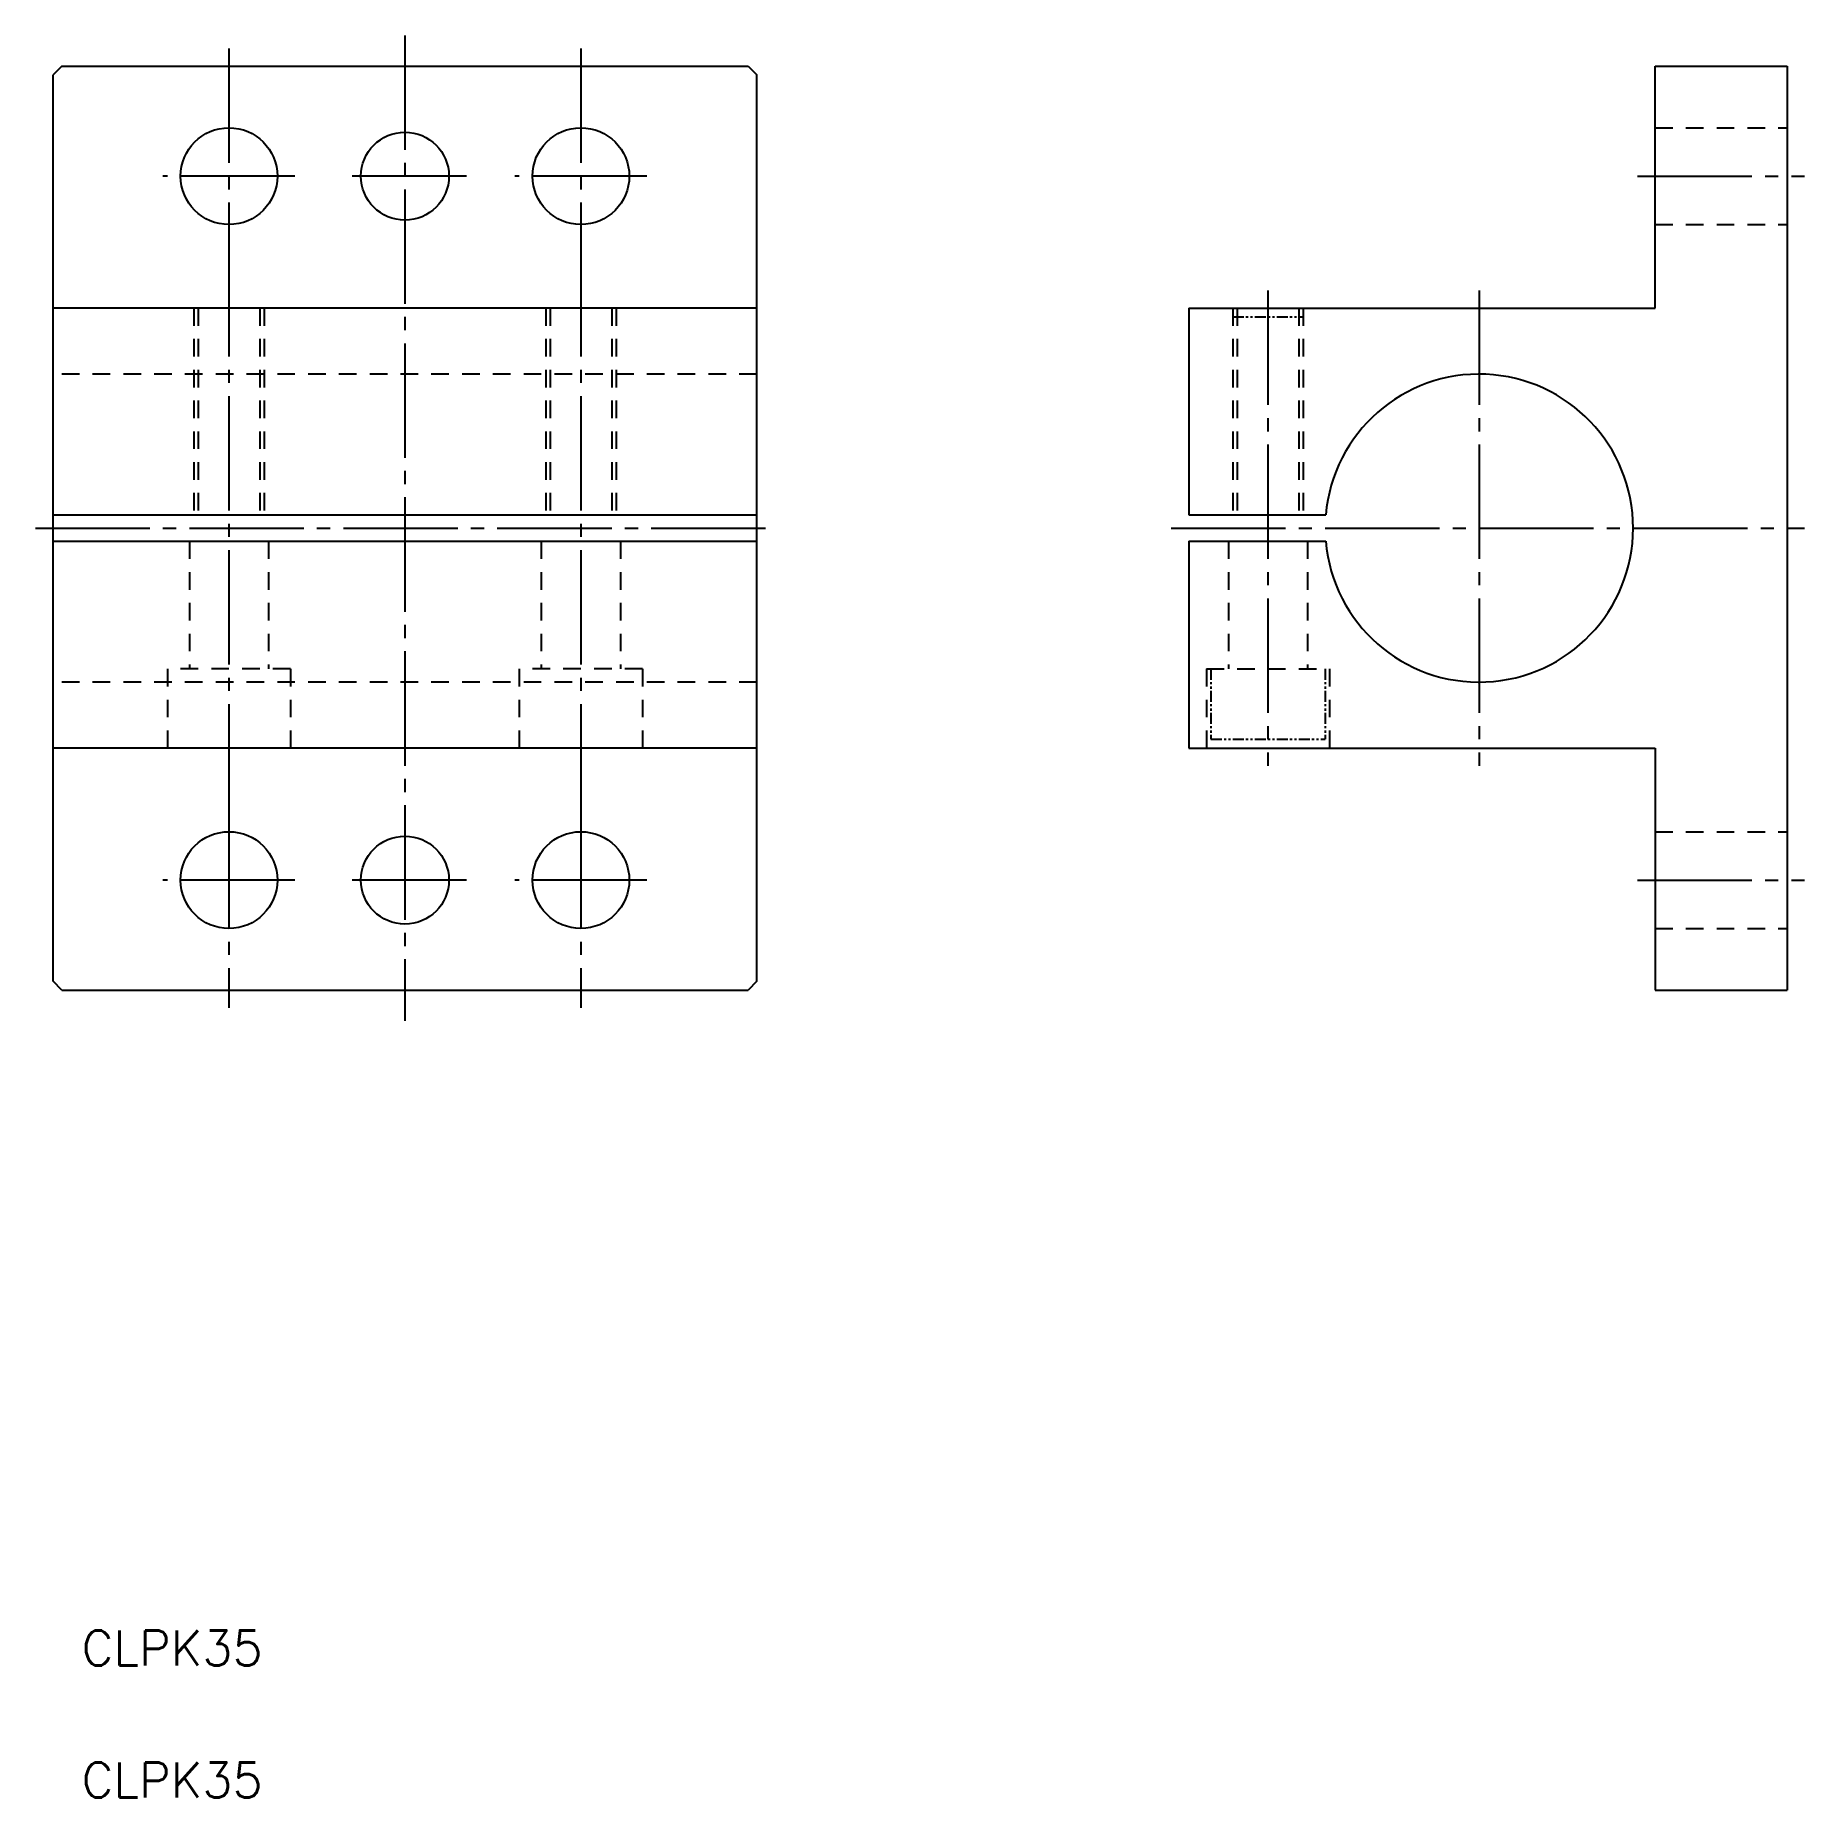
# Model space of a CAD drawing. Extents: x 40 to 242, y 65 to 265.
import ezdxf

# ---------------------------------------------------------------- set-up
doc = ezdxf.new("R2010")
doc.units = 0
for name, pattern in [('CENTER', [17.5, 13, -1.5, 1.5, -1.5]), ('DASHED', [3.5, 2, -1.5]), ('PHANTOM', [2.5, 1.25, -0.25, 0.25, -0.25, 0.25, -0.25])]:
    doc.linetypes.add(name, pattern=pattern)
doc.layers.get('0').update_dxf_attribs({"linetype": 'CONTINUOUS'})
doc.layers.add('CENTER', color=1, linetype='CENTER')
doc.styles.get("Standard").update_dxf_attribs({"font": 'txt.shx', "bigfont": '@extfont2.shx'})

msp = doc.modelspace()

# ---------------------------------------------------------------- linework, layer by layer
at = {"color": 7, "linetype": 'CONTINUOUS'}
for p, q in [((43.5, 261.69), (42.5, 260.69)), ((43.5, 261.69), (121.5, 261.69)), ((121.5, 261.69), (122.5, 260.69)), ((224.6, 234.19), (224.6, 261.69)), ((224.6, 261.69), (239.6, 261.69)), ((239.6, 261.69), (239.6, 156.69)), ((42.5, 157.69), (42.5, 260.69)), ((122.5, 157.69), (122.5, 260.69)), ((122.5, 234.19), (42.5, 234.19)), ((171.6, 234.19), (171.6, 210.69)), ((171.6, 234.19), (224.6, 234.19)), ((42.5, 210.69), (122.5, 210.69)), ((171.6, 210.69), (187.16, 210.69)), ((42.5, 207.69), (122.5, 207.69)), ((171.6, 207.69), (171.6, 184.19)), ((171.6, 207.69), (187.16, 207.69)), ((122.5, 184.19), (42.5, 184.19)), ((171.6, 184.19), (224.6, 184.19)), ((224.6, 184.19), (224.6, 156.69)), ((43.5, 156.69), (42.5, 157.69)), ((122.5, 157.69), (121.5, 156.69)), ((43.5, 156.69), (121.5, 156.69)), ((224.6, 156.69), (239.6, 156.69))]:
    msp.add_line(p, q, dxfattribs=at)
at = {"color": 3, "linetype": 'DASHED'}
for p, q in [((224.6, 254.69), (239.6, 254.69)), ((224.6, 243.69), (239.6, 243.69)), ((58.5, 234.19), (58.5, 210.69)), ((59, 234.19), (59, 210.69)), ((66, 234.19), (66, 210.69)), ((66.5, 234.19), (66.5, 210.69)), ((98.5, 234.19), (98.5, 210.69)), ((99, 234.19), (99, 210.69)), ((106, 234.19), (106, 210.69)), ((106.5, 234.19), (106.5, 210.69)), ((176.6, 234.19), (176.6, 210.69)), ((177.1, 234.19), (177.1, 210.69)), ((184.1, 234.19), (184.1, 210.69)), ((184.6, 234.19), (184.6, 210.69)), ((122.5, 226.69), (42.5, 226.69)), ((58, 207.69), (58, 193.19)), ((67, 207.69), (67, 193.19)), ((98, 207.69), (98, 193.19)), ((107, 207.69), (107, 193.19)), ((176.1, 207.69), (176.1, 193.19)), ((185.1, 207.69), (185.1, 193.19)), ((69.5, 193.19), (55.5, 193.19)), ((55.5, 193.19), (55.5, 184.19)), ((69.5, 193.19), (69.5, 184.19)), ((109.5, 193.19), (95.5, 193.19)), ((95.5, 193.19), (95.5, 184.19)), ((109.5, 193.19), (109.5, 184.19)), ((173.6, 193.19), (187.6, 193.19)), ((173.6, 193.19), (173.6, 184.19)), ((187.6, 193.19), (187.6, 184.19)), ((122.5, 191.69), (42.5, 191.69)), ((224.6, 174.69), (239.6, 174.69)), ((224.6, 163.69), (239.6, 163.69))]:
    msp.add_line(p, q, dxfattribs=at)
at = {"color": 3, "linetype": 'PHANTOM'}
for p, q in [((176.6, 233.19), (184.6, 233.19)), ((174.1, 193.19), (174.1, 185.19)), ((187.1, 193.19), (187.1, 185.19)), ((174.1, 185.19), (187.1, 185.19))]:
    msp.add_line(p, q, dxfattribs=at)
at = {"color": 7, "linetype": 'CONTINUOUS'}
for centre, radius in [((62.5, 249.19), 5.5), ((82.5, 249.19), 5), ((102.5, 249.19), 5.5), ((62.5, 169.19), 5.5), ((82.5, 169.19), 5), ((102.5, 169.19), 5.5)]:
    msp.add_circle(centre, radius, dxfattribs=at)
msp.add_arc((204.6, 209.19), 17.5, 184.9171, 175.0829, dxfattribs=at)
at = {"layer": 'CENTER', "color": 1, "linetype": 'CENTER'}
for p, q in [((62.5, 263.69), (62.5, 241.69)), ((82.5, 265.19), (82.5, 153.19)), ((102.49, 263.69), (102.49, 241.69)), ((70, 249.19), (55, 249.19)), ((89.5, 249.19), (75.5, 249.19)), ((110, 249.19), (95, 249.19)), ((222.6, 249.19), (241.6, 249.19)), ((62.5, 241.69), (62.5, 176.09)), ((102.49, 241.69), (102.5, 176.09)), ((180.6, 236.19), (180.6, 182.19)), ((204.6, 236.19), (204.6, 182.19)), ((40.5, 209.19), (124.5, 209.19)), ((169.6, 209.19), (241.6, 209.19)), ((62.5, 176.69), (62.5, 154.69)), ((102.49, 176.69), (102.49, 154.69)), ((70, 169.19), (55, 169.19)), ((89.5, 169.19), (75.5, 169.19)), ((110, 169.19), (95, 169.19)), ((222.6, 169.19), (241.6, 169.19))]:
    msp.add_line(p, q, dxfattribs=at)

# ---------------------------------------------------------------- texts
for p in [(45.76, 79.92), (45.76, 64.92)]:
    msp.add_text('CLPK35', height=4).set_placement(p)

doc.saveas('drawing.dxf')
